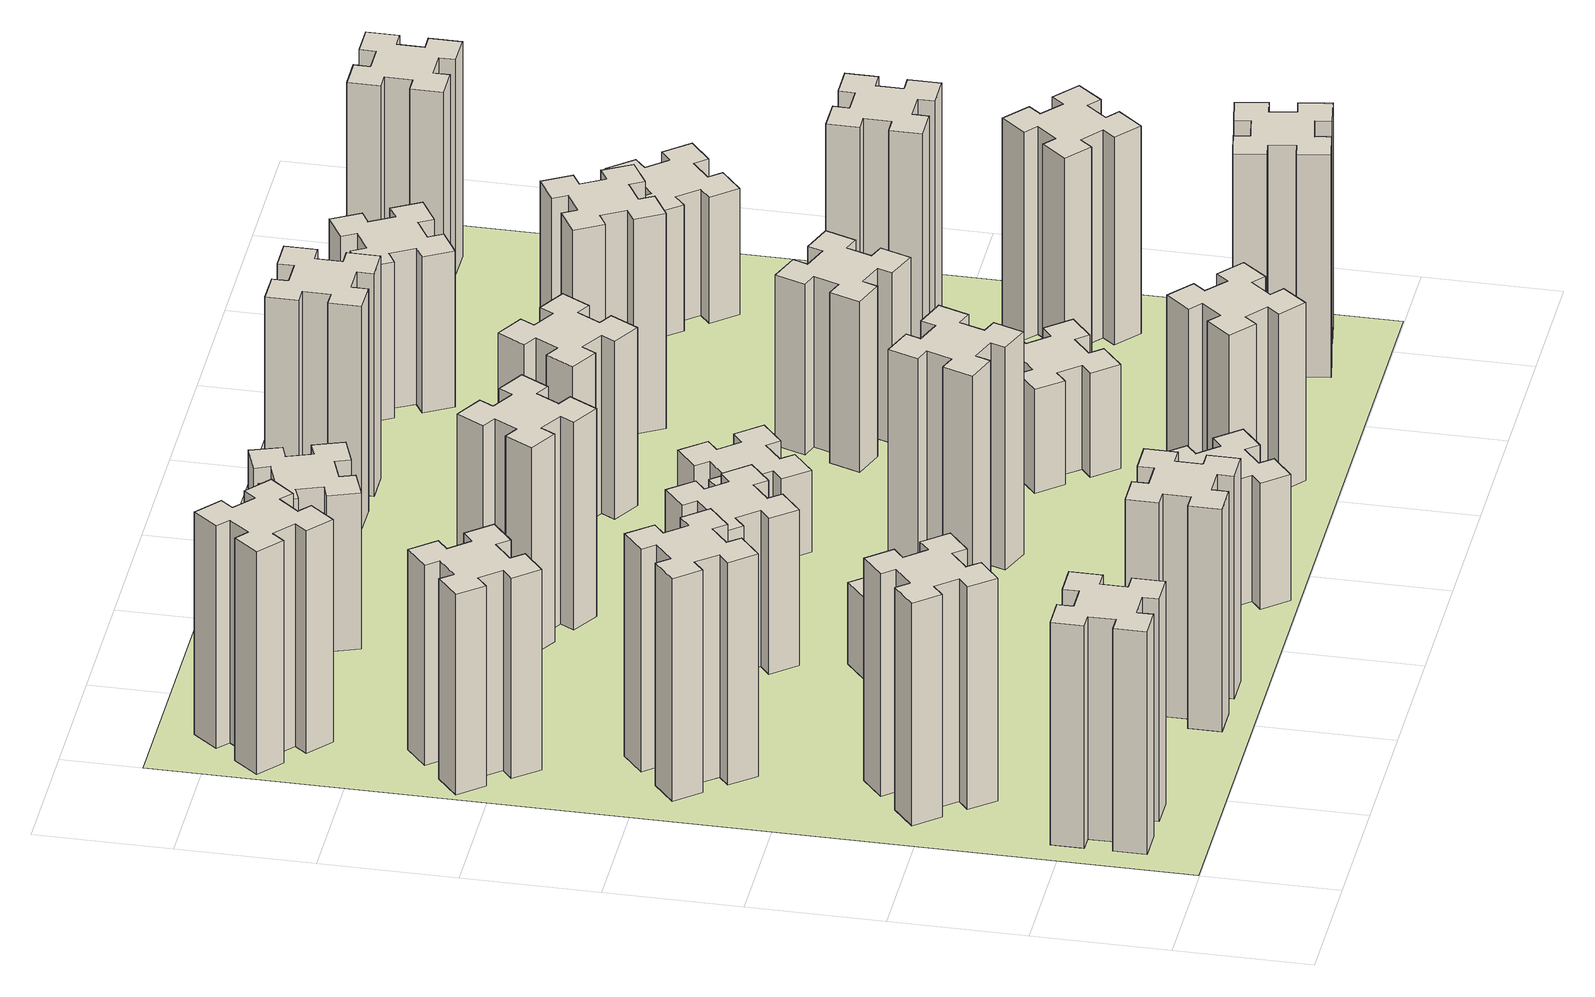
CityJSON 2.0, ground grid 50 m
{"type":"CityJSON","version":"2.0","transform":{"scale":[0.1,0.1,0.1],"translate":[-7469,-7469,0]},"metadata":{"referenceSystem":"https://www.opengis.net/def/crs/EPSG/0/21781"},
"CityObjects":{
"building1":{"type":"Building","attributes":{"class":"1000","function":"1000","usage":"1000","yearOfConstruction":2016,"roofType":"1000","measuredHeight":90,"storeysAboveGround":30,"storeysBelowGround":0},"geometry":[{"type":"Solid","lod":"1","boundaries":[[[[0,1,2,3,4,5,6,7,8,9,10,11,12,13,14,15,16,17,18,19]],[[17,16,20,21]],[[16,15,22,20]],[[15,14,23,22]],[[14,13,24,23]],[[13,12,25,24]],[[12,11,26,25]],[[11,10,27,26]],[[10,9,28,27]],[[9,8,29,28]],[[8,7,30,29]],[[7,6,31,30]],[[6,5,32,31]],[[5,4,33,32]],[[4,3,34,33]],[[3,2,35,34]],[[2,1,36,35]],[[1,0,37,36]],[[0,19,38,37]],[[19,18,39,38]],[[18,17,21,39]],[[24,25,26,27,28,29,30,31,32,33,34,35,36,37,38,39,21,20,22,23]]]]}]},
"building2":{"type":"Building","attributes":{"class":"1000","function":"1000","usage":"1000","yearOfConstruction":2016,"roofType":"1000","measuredHeight":90,"storeysAboveGround":30,"storeysBelowGround":0},"geometry":[{"type":"Solid","lod":"1","boundaries":[[[[40,41,42,43,44,45,46,47,48,49,50,51,52,53,54,55,56,57,58,59]],[[57,56,60,61]],[[56,55,62,60]],[[55,54,63,62]],[[54,53,64,63]],[[53,52,65,64]],[[52,51,66,65]],[[51,50,67,66]],[[50,49,68,67]],[[49,48,69,68]],[[48,47,70,69]],[[47,46,71,70]],[[46,45,72,71]],[[45,44,73,72]],[[44,43,74,73]],[[43,42,75,74]],[[42,41,76,75]],[[41,40,77,76]],[[40,59,78,77]],[[59,58,79,78]],[[58,57,61,79]],[[64,65,66,67,68,69,70,71,72,73,74,75,76,77,78,79,61,60,62,63]]]]}]},
"building3":{"type":"Building","attributes":{"class":"1000","function":"1000","usage":"1000","yearOfConstruction":2016,"roofType":"1000","measuredHeight":90,"storeysAboveGround":30,"storeysBelowGround":0},"geometry":[{"type":"Solid","lod":"1","boundaries":[[[[80,81,82,83,84,85,86,87,88,89,90,91,92,93,94,95,96,97,98,99]],[[97,96,100,101]],[[96,95,102,100]],[[95,94,103,102]],[[94,93,104,103]],[[93,92,105,104]],[[92,91,106,105]],[[91,90,107,106]],[[90,89,108,107]],[[89,88,109,108]],[[88,87,110,109]],[[87,86,111,110]],[[86,85,112,111]],[[85,84,113,112]],[[84,83,114,113]],[[83,82,115,114]],[[82,81,116,115]],[[81,80,117,116]],[[80,99,118,117]],[[99,98,119,118]],[[98,97,101,119]],[[104,105,106,107,108,109,110,111,112,113,114,115,116,117,118,119,101,100,102,103]]]]}]},
"building4":{"type":"Building","attributes":{"class":"1000","function":"1000","usage":"1000","yearOfConstruction":2016,"roofType":"1000","measuredHeight":81,"storeysAboveGround":30,"storeysBelowGround":0},"geometry":[{"type":"Solid","lod":"1","boundaries":[[[[120,121,122,123,124,125,126,127,128,129,130,131,132,133,134,135,136,137,138,139]],[[137,136,140,141]],[[136,135,142,140]],[[135,134,143,142]],[[134,133,144,143]],[[133,132,145,144]],[[132,131,146,145]],[[131,130,147,146]],[[130,129,148,147]],[[129,128,149,148]],[[128,127,150,149]],[[127,126,151,150]],[[126,125,152,151]],[[125,124,153,152]],[[124,123,154,153]],[[123,122,155,154]],[[122,121,156,155]],[[121,120,157,156]],[[120,139,158,157]],[[139,138,159,158]],[[138,137,141,159]],[[144,145,146,147,148,149,150,151,152,153,154,155,156,157,158,159,141,140,142,143]]]]}]},
"building5":{"type":"Building","attributes":{"class":"1000","function":"1000","usage":"1000","yearOfConstruction":2016,"roofType":"1000","measuredHeight":90,"storeysAboveGround":30,"storeysBelowGround":0},"geometry":[{"type":"Solid","lod":"1","boundaries":[[[[160,161,162,163,164,165,166,167,168,169,170,171,172,173,174,175,176,177,178,179]],[[177,176,180,181]],[[176,175,182,180]],[[175,174,183,182]],[[174,173,184,183]],[[173,172,185,184]],[[172,171,186,185]],[[171,170,187,186]],[[170,169,188,187]],[[169,168,189,188]],[[168,167,190,189]],[[167,166,191,190]],[[166,165,192,191]],[[165,164,193,192]],[[164,163,194,193]],[[163,162,195,194]],[[162,161,196,195]],[[161,160,197,196]],[[160,179,198,197]],[[179,178,199,198]],[[178,177,181,199]],[[184,185,186,187,188,189,190,191,192,193,194,195,196,197,198,199,181,180,182,183]]]]}]},
"building6":{"type":"Building","attributes":{"class":"1000","function":"1000","usage":"1000","yearOfConstruction":2016,"roofType":"1000","measuredHeight":90,"storeysAboveGround":30,"storeysBelowGround":0},"geometry":[{"type":"Solid","lod":"1","boundaries":[[[[200,201,202,203,204,205,206,207,208,209,210,211,212,213,214,215,216,217,218,219]],[[217,216,220,221]],[[216,215,222,220]],[[215,214,223,222]],[[214,213,224,223]],[[213,212,225,224]],[[212,211,226,225]],[[211,210,227,226]],[[210,209,228,227]],[[209,208,229,228]],[[208,207,230,229]],[[207,206,231,230]],[[206,205,232,231]],[[205,204,233,232]],[[204,203,234,233]],[[203,202,235,234]],[[202,201,236,235]],[[201,200,237,236]],[[200,219,238,237]],[[219,218,239,238]],[[218,217,221,239]],[[224,225,226,227,228,229,230,231,232,233,234,235,236,237,238,239,221,220,222,223]]]]}]},
"building7":{"type":"Building","attributes":{"class":"1000","function":"1000","usage":"1000","yearOfConstruction":2016,"roofType":"1000","measuredHeight":33,"storeysAboveGround":30,"storeysBelowGround":0},"geometry":[{"type":"Solid","lod":"1","boundaries":[[[[240,241,242,243,244,245,246,247,248,249,250,251,252,253,254,255,256,257,258,259]],[[257,256,260,261]],[[256,255,262,260]],[[255,254,263,262]],[[254,253,264,263]],[[253,252,265,264]],[[252,251,266,265]],[[251,250,267,266]],[[250,249,268,267]],[[249,248,269,268]],[[248,247,270,269]],[[247,246,271,270]],[[246,245,272,271]],[[245,244,273,272]],[[244,243,274,273]],[[243,242,275,274]],[[242,241,276,275]],[[241,240,277,276]],[[240,259,278,277]],[[259,258,279,278]],[[258,257,261,279]],[[264,265,266,267,268,269,270,271,272,273,274,275,276,277,278,279,261,260,262,263]]]]}]},
"building8":{"type":"Building","attributes":{"class":"1000","function":"1000","usage":"1000","yearOfConstruction":2016,"roofType":"1000","measuredHeight":63,"storeysAboveGround":30,"storeysBelowGround":0},"geometry":[{"type":"Solid","lod":"1","boundaries":[[[[280,281,282,283,284,285,286,287,288,289,290,291,292,293,294,295,296,297,298,299]],[[297,296,300,301]],[[296,295,302,300]],[[295,294,303,302]],[[294,293,304,303]],[[293,292,305,304]],[[292,291,306,305]],[[291,290,307,306]],[[290,289,308,307]],[[289,288,309,308]],[[288,287,310,309]],[[287,286,311,310]],[[286,285,312,311]],[[285,284,313,312]],[[284,283,314,313]],[[283,282,315,314]],[[282,281,316,315]],[[281,280,317,316]],[[280,299,318,317]],[[299,298,319,318]],[[298,297,301,319]],[[304,305,306,307,308,309,310,311,312,313,314,315,316,317,318,319,301,300,302,303]]]]}]},
"building9":{"type":"Building","attributes":{"class":"1000","function":"1000","usage":"1000","yearOfConstruction":2016,"roofType":"1000","measuredHeight":51,"storeysAboveGround":30,"storeysBelowGround":0},"geometry":[{"type":"Solid","lod":"1","boundaries":[[[[320,321,322,323,324,325,326,327,328,329,330,331,332,333,334,335,336,337,338,339]],[[337,336,340,341]],[[336,335,342,340]],[[335,334,343,342]],[[334,333,344,343]],[[333,332,345,344]],[[332,331,346,345]],[[331,330,347,346]],[[330,329,348,347]],[[329,328,349,348]],[[328,327,350,349]],[[327,326,351,350]],[[326,325,352,351]],[[325,324,353,352]],[[324,323,354,353]],[[323,322,355,354]],[[322,321,356,355]],[[321,320,357,356]],[[320,339,358,357]],[[339,338,359,358]],[[338,337,341,359]],[[344,345,346,347,348,349,350,351,352,353,354,355,356,357,358,359,341,340,342,343]]]]}]},
"building10":{"type":"Building","attributes":{"class":"1000","function":"1000","usage":"1000","yearOfConstruction":2016,"roofType":"1000","measuredHeight":84,"storeysAboveGround":30,"storeysBelowGround":0},"geometry":[{"type":"Solid","lod":"1","boundaries":[[[[360,361,362,363,364,365,366,367,368,369,370,371,372,373,374,375,376,377,378,379]],[[377,376,380,381]],[[376,375,382,380]],[[375,374,383,382]],[[374,373,384,383]],[[373,372,385,384]],[[372,371,386,385]],[[371,370,387,386]],[[370,369,388,387]],[[369,368,389,388]],[[368,367,390,389]],[[367,366,391,390]],[[366,365,392,391]],[[365,364,393,392]],[[364,363,394,393]],[[363,362,395,394]],[[362,361,396,395]],[[361,360,397,396]],[[360,379,398,397]],[[379,378,399,398]],[[378,377,381,399]],[[384,385,386,387,388,389,390,391,392,393,394,395,396,397,398,399,381,380,382,383]]]]}]},
"building11":{"type":"Building","attributes":{"class":"1000","function":"1000","usage":"1000","yearOfConstruction":2016,"roofType":"1000","measuredHeight":63,"storeysAboveGround":30,"storeysBelowGround":0},"geometry":[{"type":"Solid","lod":"1","boundaries":[[[[400,401,402,403,404,405,406,407,408,409,410,411,412,413,414,415,416,417,418,419]],[[417,416,420,421]],[[416,415,422,420]],[[415,414,423,422]],[[414,413,424,423]],[[413,412,425,424]],[[412,411,426,425]],[[411,410,427,426]],[[410,409,428,427]],[[409,408,429,428]],[[408,407,430,429]],[[407,406,431,430]],[[406,405,432,431]],[[405,404,433,432]],[[404,403,434,433]],[[403,402,435,434]],[[402,401,436,435]],[[401,400,437,436]],[[400,419,438,437]],[[419,418,439,438]],[[418,417,421,439]],[[424,425,426,427,428,429,430,431,432,433,434,435,436,437,438,439,421,420,422,423]]]]}]},
"building12":{"type":"Building","attributes":{"class":"1000","function":"1000","usage":"1000","yearOfConstruction":2016,"roofType":"1000","measuredHeight":90,"storeysAboveGround":30,"storeysBelowGround":0},"geometry":[{"type":"Solid","lod":"1","boundaries":[[[[440,441,442,443,444,445,446,447,448,449,450,451,452,453,454,455,456,457,458,459]],[[457,456,460,461]],[[456,455,462,460]],[[455,454,463,462]],[[454,453,464,463]],[[453,452,465,464]],[[452,451,466,465]],[[451,450,467,466]],[[450,449,468,467]],[[449,448,469,468]],[[448,447,470,469]],[[447,446,471,470]],[[446,445,472,471]],[[445,444,473,472]],[[444,443,474,473]],[[443,442,475,474]],[[442,441,476,475]],[[441,440,477,476]],[[440,459,478,477]],[[459,458,479,478]],[[458,457,461,479]],[[464,465,466,467,468,469,470,471,472,473,474,475,476,477,478,479,461,460,462,463]]]]}]},
"building13":{"type":"Building","attributes":{"class":"1000","function":"1000","usage":"1000","yearOfConstruction":2016,"roofType":"1000","measuredHeight":33,"storeysAboveGround":30,"storeysBelowGround":0},"geometry":[{"type":"Solid","lod":"1","boundaries":[[[[480,481,482,483,484,485,486,487,488,489,490,491,492,493,494,495,496,497,498,499]],[[497,496,500,501]],[[496,495,502,500]],[[495,494,503,502]],[[494,493,504,503]],[[493,492,505,504]],[[492,491,506,505]],[[491,490,507,506]],[[490,489,508,507]],[[489,488,509,508]],[[488,487,510,509]],[[487,486,511,510]],[[486,485,512,511]],[[485,484,513,512]],[[484,483,514,513]],[[483,482,515,514]],[[482,481,516,515]],[[481,480,517,516]],[[480,499,518,517]],[[499,498,519,518]],[[498,497,501,519]],[[504,505,506,507,508,509,510,511,512,513,514,515,516,517,518,519,501,500,502,503]]]]}]},
"building14":{"type":"Building","attributes":{"class":"1000","function":"1000","usage":"1000","yearOfConstruction":2016,"roofType":"1000","measuredHeight":72,"storeysAboveGround":30,"storeysBelowGround":0},"geometry":[{"type":"Solid","lod":"1","boundaries":[[[[520,521,522,523,524,525,526,527,528,529,530,531,532,533,534,535,536,537,538,539]],[[537,536,540,541]],[[536,535,542,540]],[[535,534,543,542]],[[534,533,544,543]],[[533,532,545,544]],[[532,531,546,545]],[[531,530,547,546]],[[530,529,548,547]],[[529,528,549,548]],[[528,527,550,549]],[[527,526,551,550]],[[526,525,552,551]],[[525,524,553,552]],[[524,523,554,553]],[[523,522,555,554]],[[522,521,556,555]],[[521,520,557,556]],[[520,539,558,557]],[[539,538,559,558]],[[538,537,541,559]],[[544,545,546,547,548,549,550,551,552,553,554,555,556,557,558,559,541,540,542,543]]]]}]},
"building15":{"type":"Building","attributes":{"class":"1000","function":"1000","usage":"1000","yearOfConstruction":2016,"roofType":"1000","measuredHeight":72,"storeysAboveGround":30,"storeysBelowGround":0},"geometry":[{"type":"Solid","lod":"1","boundaries":[[[[560,561,562,563,564,565,566,567,568,569,570,571,572,573,574,575,576,577,578,579]],[[577,576,580,581]],[[576,575,582,580]],[[575,574,583,582]],[[574,573,584,583]],[[573,572,585,584]],[[572,571,586,585]],[[571,570,587,586]],[[570,569,588,587]],[[569,568,589,588]],[[568,567,590,589]],[[567,566,591,590]],[[566,565,592,591]],[[565,564,593,592]],[[564,563,594,593]],[[563,562,595,594]],[[562,561,596,595]],[[561,560,597,596]],[[560,579,598,597]],[[579,578,599,598]],[[578,577,581,599]],[[584,585,586,587,588,589,590,591,592,593,594,595,596,597,598,599,581,580,582,583]]]]}]},
"building16":{"type":"Building","attributes":{"class":"1000","function":"1000","usage":"1000","yearOfConstruction":2016,"roofType":"1000","measuredHeight":90,"storeysAboveGround":30,"storeysBelowGround":0},"geometry":[{"type":"Solid","lod":"1","boundaries":[[[[600,601,602,603,604,605,606,607,608,609,610,611,612,613,614,615,616,617,618,619]],[[617,616,620,621]],[[616,615,622,620]],[[615,614,623,622]],[[614,613,624,623]],[[613,612,625,624]],[[612,611,626,625]],[[611,610,627,626]],[[610,609,628,627]],[[609,608,629,628]],[[608,607,630,629]],[[607,606,631,630]],[[606,605,632,631]],[[605,604,633,632]],[[604,603,634,633]],[[603,602,635,634]],[[602,601,636,635]],[[601,600,637,636]],[[600,619,638,637]],[[619,618,639,638]],[[618,617,621,639]],[[624,625,626,627,628,629,630,631,632,633,634,635,636,637,638,639,621,620,622,623]]]]}]},
"building17":{"type":"Building","attributes":{"class":"1000","function":"1000","usage":"1000","yearOfConstruction":2016,"roofType":"1000","measuredHeight":42,"storeysAboveGround":30,"storeysBelowGround":0},"geometry":[{"type":"Solid","lod":"1","boundaries":[[[[640,641,642,643,644,645,646,647,648,649,650,651,652,653,654,655,656,657,658,659]],[[657,656,660,661]],[[656,655,662,660]],[[655,654,663,662]],[[654,653,664,663]],[[653,652,665,664]],[[652,651,666,665]],[[651,650,667,666]],[[650,649,668,667]],[[649,648,669,668]],[[648,647,670,669]],[[647,646,671,670]],[[646,645,672,671]],[[645,644,673,672]],[[644,643,674,673]],[[643,642,675,674]],[[642,641,676,675]],[[641,640,677,676]],[[640,659,678,677]],[[659,658,679,678]],[[658,657,661,679]],[[664,665,666,667,668,669,670,671,672,673,674,675,676,677,678,679,661,660,662,663]]]]}]},
"building18":{"type":"Building","attributes":{"class":"1000","function":"1000","usage":"1000","yearOfConstruction":2016,"roofType":"1000","measuredHeight":69,"storeysAboveGround":30,"storeysBelowGround":0},"geometry":[{"type":"Solid","lod":"1","boundaries":[[[[680,681,682,683,684,685,686,687,688,689,690,691,692,693,694,695,696,697,698,699]],[[697,696,700,701]],[[696,695,702,700]],[[695,694,703,702]],[[694,693,704,703]],[[693,692,705,704]],[[692,691,706,705]],[[691,690,707,706]],[[690,689,708,707]],[[689,688,709,708]],[[688,687,710,709]],[[687,686,711,710]],[[686,685,712,711]],[[685,684,713,712]],[[684,683,714,713]],[[683,682,715,714]],[[682,681,716,715]],[[681,680,717,716]],[[680,699,718,717]],[[699,698,719,718]],[[698,697,701,719]],[[704,705,706,707,708,709,710,711,712,713,714,715,716,717,718,719,701,700,702,703]]]]}]},
"building19":{"type":"Building","attributes":{"class":"1000","function":"1000","usage":"1000","yearOfConstruction":2016,"roofType":"1000","measuredHeight":87,"storeysAboveGround":30,"storeysBelowGround":0},"geometry":[{"type":"Solid","lod":"1","boundaries":[[[[720,721,722,723,724,725,726,727,728,729,730,731,732,733,734,735,736,737,738,739]],[[737,736,740,741]],[[736,735,742,740]],[[735,734,743,742]],[[734,733,744,743]],[[733,732,745,744]],[[732,731,746,745]],[[731,730,747,746]],[[730,729,748,747]],[[729,728,749,748]],[[728,727,750,749]],[[727,726,751,750]],[[726,725,752,751]],[[725,724,753,752]],[[724,723,754,753]],[[723,722,755,754]],[[722,721,756,755]],[[721,720,757,756]],[[720,739,758,757]],[[739,738,759,758]],[[738,737,741,759]],[[744,745,746,747,748,749,750,751,752,753,754,755,756,757,758,759,741,740,742,743]]]]}]},
"building20":{"type":"Building","attributes":{"class":"1000","function":"1000","usage":"1000","yearOfConstruction":2016,"roofType":"1000","measuredHeight":90,"storeysAboveGround":30,"storeysBelowGround":0},"geometry":[{"type":"Solid","lod":"1","boundaries":[[[[760,761,762,763,764,765,766,767,768,769,770,771,772,773,774,775,776,777,778,779]],[[777,776,780,781]],[[776,775,782,780]],[[775,774,783,782]],[[774,773,784,783]],[[773,772,785,784]],[[772,771,786,785]],[[771,770,787,786]],[[770,769,788,787]],[[769,768,789,788]],[[768,767,790,789]],[[767,766,791,790]],[[766,765,792,791]],[[765,764,793,792]],[[764,763,794,793]],[[763,762,795,794]],[[762,761,796,795]],[[761,760,797,796]],[[760,779,798,797]],[[779,778,799,798]],[[778,777,781,799]],[[784,785,786,787,788,789,790,791,792,793,794,795,796,797,798,799,781,780,782,783]]]]}]},
"building21":{"type":"Building","attributes":{"class":"1000","function":"1000","usage":"1000","yearOfConstruction":2016,"roofType":"1000","measuredHeight":63,"storeysAboveGround":30,"storeysBelowGround":0},"geometry":[{"type":"Solid","lod":"1","boundaries":[[[[800,801,802,803,804,805,806,807,808,809,810,811,812,813,814,815,816,817,818,819]],[[817,816,820,821]],[[816,815,822,820]],[[815,814,823,822]],[[814,813,824,823]],[[813,812,825,824]],[[812,811,826,825]],[[811,810,827,826]],[[810,809,828,827]],[[809,808,829,828]],[[808,807,830,829]],[[807,806,831,830]],[[806,805,832,831]],[[805,804,833,832]],[[804,803,834,833]],[[803,802,835,834]],[[802,801,836,835]],[[801,800,837,836]],[[800,819,838,837]],[[819,818,839,838]],[[818,817,821,839]],[[824,825,826,827,828,829,830,831,832,833,834,835,836,837,838,839,821,820,822,823]]]]}]},
"building22":{"type":"Building","attributes":{"class":"1000","function":"1000","usage":"1000","yearOfConstruction":2016,"roofType":"1000","measuredHeight":84,"storeysAboveGround":30,"storeysBelowGround":0},"geometry":[{"type":"Solid","lod":"1","boundaries":[[[[840,841,842,843,844,845,846,847,848,849,850,851,852,853,854,855,856,857,858,859]],[[857,856,860,861]],[[856,855,862,860]],[[855,854,863,862]],[[854,853,864,863]],[[853,852,865,864]],[[852,851,866,865]],[[851,850,867,866]],[[850,849,868,867]],[[849,848,869,868]],[[848,847,870,869]],[[847,846,871,870]],[[846,845,872,871]],[[845,844,873,872]],[[844,843,874,873]],[[843,842,875,874]],[[842,841,876,875]],[[841,840,877,876]],[[840,859,878,877]],[[859,858,879,878]],[[858,857,861,879]],[[864,865,866,867,868,869,870,871,872,873,874,875,876,877,878,879,861,860,862,863]]]]}]},
"building23":{"type":"Building","attributes":{"class":"1000","function":"1000","usage":"1000","yearOfConstruction":2016,"roofType":"1000","measuredHeight":90,"storeysAboveGround":30,"storeysBelowGround":0},"geometry":[{"type":"Solid","lod":"1","boundaries":[[[[880,881,882,883,884,885,886,887,888,889,890,891,892,893,894,895,896,897,898,899]],[[897,896,900,901]],[[896,895,902,900]],[[895,894,903,902]],[[894,893,904,903]],[[893,892,905,904]],[[892,891,906,905]],[[891,890,907,906]],[[890,889,908,907]],[[889,888,909,908]],[[888,887,910,909]],[[887,886,911,910]],[[886,885,912,911]],[[885,884,913,912]],[[884,883,914,913]],[[883,882,915,914]],[[882,881,916,915]],[[881,880,917,916]],[[880,899,918,917]],[[899,898,919,918]],[[898,897,901,919]],[[904,905,906,907,908,909,910,911,912,913,914,915,916,917,918,919,901,900,902,903]]]]}]},
"building24":{"type":"Building","attributes":{"class":"1000","function":"1000","usage":"1000","yearOfConstruction":2016,"roofType":"1000","measuredHeight":51,"storeysAboveGround":30,"storeysBelowGround":0},"geometry":[{"type":"Solid","lod":"1","boundaries":[[[[920,921,922,923,924,925,926,927,928,929,930,931,932,933,934,935,936,937,938,939]],[[937,936,940,941]],[[936,935,942,940]],[[935,934,943,942]],[[934,933,944,943]],[[933,932,945,944]],[[932,931,946,945]],[[931,930,947,946]],[[930,929,948,947]],[[929,928,949,948]],[[928,927,950,949]],[[927,926,951,950]],[[926,925,952,951]],[[925,924,953,952]],[[924,923,954,953]],[[923,922,955,954]],[[922,921,956,955]],[[921,920,957,956]],[[920,939,958,957]],[[939,938,959,958]],[[938,937,941,959]],[[944,945,946,947,948,949,950,951,952,953,954,955,956,957,958,959,941,940,942,943]]]]}]},
"building25":{"type":"Building","attributes":{"class":"1000","function":"1000","usage":"1000","yearOfConstruction":2016,"roofType":"1000","measuredHeight":87,"storeysAboveGround":30,"storeysBelowGround":0},"geometry":[{"type":"Solid","lod":"1","boundaries":[[[[960,961,962,963,964,965,966,967,968,969,970,971,972,973,974,975,976,977,978,979]],[[977,976,980,981]],[[976,975,982,980]],[[975,974,983,982]],[[974,973,984,983]],[[973,972,985,984]],[[972,971,986,985]],[[971,970,987,986]],[[970,969,988,987]],[[969,968,989,988]],[[968,967,990,989]],[[967,966,991,990]],[[966,965,992,991]],[[965,964,993,992]],[[964,963,994,993]],[[963,962,995,994]],[[962,961,996,995]],[[961,960,997,996]],[[960,979,998,997]],[[979,978,999,998]],[[978,977,981,999]],[[984,985,986,987,988,989,990,991,992,993,994,995,996,997,998,999,981,980,982,983]]]]}]},
"landuse1":{"type":"LandUse","attributes":{"name":"plot1","function":"1010"},"geometry":[{"type":"MultiSurface","lod":"1","boundaries":[[[1000,1001,1002,1003]]]}]}
},
"vertices":[
[165,425,0],[165,325,0],[105,325,0],[105,205,0],[225,205,0],[225,265,0],[325,265,0],[325,205,0],[445,205,0],[445,325,0],[385,325,0],[385,425,0],[445,425,0],[445,545,0],[325,545,0],[325,485,0],[225,485,0],[225,545,0],[105,545,0],[105,425,0],[225,485,900],[225,545,900],[325,485,900],[325,545,900],[445,545,900],[445,425,900],[385,425,900],[385,325,900],[445,325,900],[445,205,900],[325,205,900],[325,265,900],[225,265,900],[225,205,900],[105,205,900],[105,325,900],[165,325,900],[165,425,900],[105,425,900],[105,545,900],
[492,1048,0],[427,1124,0],[473,1163,0],[396,1255,0],[304,1178,0],[343,1132,0],[266,1067,0],[228,1113,0],[136,1036,0],[213,944,0],[259,983,0],[323,906,0],[277,868,0],[354,776,0],[446,853,0],[408,899,0],[484,963,0],[523,917,0],[615,994,0],[538,1086,0],[484,963,900],[523,917,900],[408,899,900],[446,853,900],[354,776,900],[277,868,900],[323,906,900],[259,983,900],[213,944,900],[136,1036,900],[228,1113,900],[266,1067,900],[343,1132,900],[304,1178,900],[396,1255,900],[473,1163,900],[427,1124,900],[492,1048,900],[538,1086,900],[615,994,900],
[492,1888,0],[427,1964,0],[473,2003,0],[396,2095,0],[304,2018,0],[343,1972,0],[266,1907,0],[228,1953,0],[136,1876,0],[213,1784,0],[259,1823,0],[323,1746,0],[277,1708,0],[354,1616,0],[446,1693,0],[408,1739,0],[484,1803,0],[523,1757,0],[615,1834,0],[538,1926,0],[484,1803,900],[523,1757,900],[408,1739,900],[446,1693,900],[354,1616,900],[277,1708,900],[323,1746,900],[259,1823,900],[213,1784,900],[136,1876,900],[228,1953,900],[266,1907,900],[343,1972,900],[304,2018,900],[396,2095,900],[473,2003,900],[427,1964,900],[492,1888,900],[538,1926,900],[615,1834,900],
[243,2712,0],[166,2647,0],[128,2693,0],[36,2616,0],[113,2524,0],[159,2563,0],[223,2486,0],[177,2448,0],[254,2356,0],[346,2433,0],[308,2479,0],[384,2543,0],[423,2497,0],[515,2574,0],[438,2666,0],[392,2628,0],[327,2704,0],[373,2743,0],[296,2835,0],[204,2758,0],[327,2704,810],[373,2743,810],[392,2628,810],[438,2666,810],[515,2574,810],[423,2497,810],[384,2543,810],[308,2479,810],[346,2433,810],[254,2356,810],[177,2448,810],[223,2486,810],[159,2563,810],[113,2524,810],[36,2616,810],[128,2693,810],[166,2647,810],[243,2712,810],[204,2758,810],[296,2835,810],
[1225,225,0],[1225,325,0],[1285,325,0],[1285,445,0],[1165,445,0],[1165,385,0],[1065,385,0],[1065,445,0],[945,445,0],[945,325,0],[1005,325,0],[1005,225,0],[945,225,0],[945,105,0],[1065,105,0],[1065,165,0],[1165,165,0],[1165,105,0],[1285,105,0],[1285,225,0],[1165,165,900],[1165,105,900],[1065,165,900],[1065,105,900],[945,105,900],[945,225,900],[1005,225,900],[1005,325,900],[945,325,900],[945,445,900],[1065,445,900],[1065,385,900],[1165,385,900],[1165,445,900],[1285,445,900],[1285,325,900],[1225,325,900],[1225,225,900],[1285,225,900],[1285,105,900],
[384,3387,0],[308,3452,0],[346,3498,0],[254,3575,0],[177,3483,0],[223,3444,0],[159,3368,0],[113,3406,0],[36,3314,0],[128,3237,0],[166,3283,0],[243,3219,0],[204,3173,0],[296,3096,0],[373,3188,0],[327,3226,0],[392,3303,0],[438,3264,0],[515,3356,0],[423,3433,0],[392,3303,900],[438,3264,900],[327,3226,900],[373,3188,900],[296,3096,900],[204,3173,900],[243,3219,900],[166,3283,900],[128,3237,900],[36,3314,900],[113,3406,900],[159,3368,900],[223,3444,900],[177,3483,900],[254,3575,900],[346,3498,900],[308,3452,900],[384,3387,900],[423,3433,900],[515,3356,900],
[1083,1332,0],[1006,1267,0],[968,1313,0],[876,1236,0],[953,1144,0],[999,1183,0],[1063,1106,0],[1017,1068,0],[1094,976,0],[1186,1053,0],[1148,1099,0],[1224,1163,0],[1263,1117,0],[1355,1194,0],[1278,1286,0],[1232,1248,0],[1167,1324,0],[1213,1363,0],[1136,1455,0],[1044,1378,0],[1167,1324,330],[1213,1363,330],[1232,1248,330],[1278,1286,330],[1355,1194,330],[1263,1117,330],[1224,1163,330],[1148,1099,330],[1186,1053,330],[1094,976,330],[1017,1068,330],[1063,1106,330],[999,1183,330],[953,1144,330],[876,1236,330],[968,1313,330],[1006,1267,330],[1083,1332,330],[1044,1378,330],[1136,1455,330],
[1083,1972,0],[1006,1907,0],[968,1953,0],[876,1876,0],[953,1784,0],[999,1823,0],[1063,1746,0],[1017,1708,0],[1094,1616,0],[1186,1693,0],[1148,1739,0],[1224,1803,0],[1263,1757,0],[1355,1834,0],[1278,1926,0],[1232,1888,0],[1167,1964,0],[1213,2003,0],[1136,2095,0],[1044,2018,0],[1167,1964,630],[1213,2003,630],[1232,1888,630],[1278,1926,630],[1355,1834,630],[1263,1757,630],[1224,1803,630],[1148,1739,630],[1186,1693,630],[1094,1616,630],[1017,1708,630],[1063,1746,630],[999,1823,630],[953,1784,630],[876,1876,630],[968,1953,630],[1006,1907,630],[1083,1972,630],[1044,2018,630],[1136,2095,630],
[1739,243,0],[1803,166,0],[1757,128,0],[1834,36,0],[1926,113,0],[1888,159,0],[1964,223,0],[2003,177,0],[2095,254,0],[2018,346,0],[1972,308,0],[1907,384,0],[1953,423,0],[1876,515,0],[1784,438,0],[1823,392,0],[1746,327,0],[1708,373,0],[1616,296,0],[1693,204,0],[1746,327,510],[1708,373,510],[1823,392,510],[1784,438,510],[1876,515,510],[1953,423,510],[1907,384,510],[1972,308,510],[2018,346,510],[2095,254,510],[2003,177,510],[1964,223,510],[1888,159,510],[1926,113,510],[1834,36,510],[1757,128,510],[1803,166,510],[1739,243,510],[1693,204,510],[1616,296,510],
[1117,2525,0],[1204,2475,0],[1174,2423,0],[1278,2363,0],[1338,2467,0],[1286,2497,0],[1336,2584,0],[1388,2554,0],[1448,2658,0],[1344,2718,0],[1314,2666,0],[1227,2716,0],[1257,2768,0],[1153,2828,0],[1093,2724,0],[1145,2694,0],[1095,2607,0],[1043,2637,0],[983,2533,0],[1087,2473,0],[1095,2607,840],[1043,2637,840],[1145,2694,840],[1093,2724,840],[1153,2828,840],[1257,2768,840],[1227,2716,840],[1314,2666,840],[1344,2718,840],[1448,2658,840],[1388,2554,840],[1336,2584,840],[1286,2497,840],[1338,2467,840],[1278,2363,840],[1174,2423,840],[1204,2475,840],[1117,2525,840],[1087,2473,840],[983,2533,840],
[1025,3456,0],[931,3422,0],[910,3478,0],[797,3437,0],[839,3324,0],[895,3345,0],[929,3251,0],[873,3230,0],[914,3117,0],[1027,3159,0],[1006,3215,0],[1100,3249,0],[1120,3193,0],[1233,3234,0],[1192,3347,0],[1136,3326,0],[1102,3420,0],[1158,3440,0],[1117,3553,0],[1004,3512,0],[1102,3420,630],[1158,3440,630],[1136,3326,630],[1192,3347,630],[1233,3234,630],[1120,3193,630],[1100,3249,630],[1006,3215,630],[1027,3159,630],[914,3117,630],[873,3230,630],[929,3251,630],[895,3345,630],[839,3324,630],[797,3437,630],[910,3478,630],[931,3422,630],[1025,3456,630],[1004,3512,630],[1117,3553,630],
[1769,1300,0],[1735,1206,0],[1679,1227,0],[1637,1114,0],[1750,1073,0],[1771,1129,0],[1865,1095,0],[1844,1039,0],[1957,997,0],[1998,1110,0],[1942,1131,0],[1976,1225,0],[2032,1204,0],[2073,1317,0],[1960,1358,0],[1940,1302,0],[1846,1336,0],[1867,1392,0],[1754,1433,0],[1713,1320,0],[1846,1336,900],[1867,1392,900],[1940,1302,900],[1960,1358,900],[2073,1317,900],[2032,1204,900],[1976,1225,900],[1942,1131,900],[1998,1110,900],[1957,997,900],[1844,1039,900],[1865,1095,900],[1771,1129,900],[1750,1073,900],[1637,1114,900],[1679,1227,900],[1735,1206,900],[1769,1300,900],[1713,1320,900],[1754,1433,900],
[1972,1988,0],[1907,2064,0],[1953,2103,0],[1876,2195,0],[1784,2118,0],[1823,2072,0],[1746,2007,0],[1708,2053,0],[1616,1976,0],[1693,1884,0],[1739,1923,0],[1803,1846,0],[1757,1808,0],[1834,1716,0],[1926,1793,0],[1888,1839,0],[1964,1903,0],[2003,1857,0],[2095,1934,0],[2018,2026,0],[1964,1903,330],[2003,1857,330],[1888,1839,330],[1926,1793,330],[1834,1716,330],[1757,1808,330],[1803,1846,330],[1739,1923,330],[1693,1884,330],[1616,1976,330],[1708,2053,330],[1746,2007,330],[1823,2072,330],[1784,2118,330],[1876,2195,330],[1953,2103,330],[1907,2064,330],[1972,1988,330],[2018,2026,330],[2095,1934,330],
[2486,323,0],[2563,259,0],[2524,213,0],[2616,136,0],[2693,228,0],[2647,266,0],[2712,343,0],[2758,304,0],[2835,396,0],[2743,473,0],[2704,427,0],[2628,492,0],[2666,538,0],[2574,615,0],[2497,523,0],[2543,484,0],[2479,408,0],[2433,446,0],[2356,354,0],[2448,277,0],[2479,408,720],[2433,446,720],[2543,484,720],[2497,523,720],[2574,615,720],[2666,538,720],[2628,492,720],[2704,427,720],[2743,473,720],[2835,396,720],[2758,304,720],[2712,343,720],[2647,266,720],[2693,228,720],[2616,136,720],[2524,213,720],[2563,259,720],[2486,323,720],[2448,277,720],[2356,354,720],
[2026,2497,0],[2076,2584,0],[2128,2554,0],[2188,2658,0],[2084,2718,0],[2054,2666,0],[1967,2716,0],[1997,2768,0],[1893,2828,0],[1833,2724,0],[1885,2694,0],[1835,2607,0],[1783,2637,0],[1723,2533,0],[1827,2473,0],[1857,2525,0],[1944,2475,0],[1914,2423,0],[2018,2363,0],[2078,2467,0],[1944,2475,720],[1914,2423,720],[1857,2525,720],[1827,2473,720],[1723,2533,720],[1783,2637,720],[1835,2607,720],[1885,2694,720],[1833,2724,720],[1893,2828,720],[1997,2768,720],[1967,2716,720],[2054,2666,720],[2084,2718,720],[2188,2658,720],[2128,2554,720],[2076,2584,720],[2026,2497,720],[2078,2467,720],[2018,2363,720],
[1965,3385,0],[1965,3485,0],[2025,3485,0],[2025,3605,0],[1905,3605,0],[1905,3545,0],[1805,3545,0],[1805,3605,0],[1685,3605,0],[1685,3485,0],[1745,3485,0],[1745,3385,0],[1685,3385,0],[1685,3265,0],[1805,3265,0],[1805,3325,0],[1905,3325,0],[1905,3265,0],[2025,3265,0],[2025,3385,0],[1905,3325,900],[1905,3265,900],[1805,3325,900],[1805,3265,900],[1685,3265,900],[1685,3385,900],[1745,3385,900],[1745,3485,900],[1685,3485,900],[1685,3605,900],[1805,3605,900],[1805,3545,900],[1905,3545,900],[1905,3605,900],[2025,3605,900],[2025,3485,900],[1965,3485,900],[1965,3385,900],[2025,3385,900],[2025,3265,900],
[2563,1132,0],[2486,1067,0],[2448,1113,0],[2356,1036,0],[2433,944,0],[2479,983,0],[2543,906,0],[2497,868,0],[2574,776,0],[2666,853,0],[2628,899,0],[2704,963,0],[2743,917,0],[2835,994,0],[2758,1086,0],[2712,1048,0],[2647,1124,0],[2693,1163,0],[2616,1255,0],[2524,1178,0],[2647,1124,420],[2693,1163,420],[2712,1048,420],[2758,1086,420],[2835,994,420],[2743,917,420],[2704,963,420],[2628,899,420],[2666,853,420],[2574,776,420],[2497,868,420],[2543,906,420],[2479,983,420],[2433,944,420],[2356,1036,420],[2448,1113,420],[2486,1067,420],[2563,1132,420],[2524,1178,420],[2616,1255,420],
[2682,1671,0],[2716,1765,0],[2772,1744,0],[2813,1857,0],[2700,1898,0],[2680,1842,0],[2586,1876,0],[2607,1932,0],[2494,1973,0],[2453,1860,0],[2509,1840,0],[2475,1746,0],[2419,1767,0],[2377,1654,0],[2490,1613,0],[2511,1669,0],[2605,1635,0],[2584,1579,0],[2697,1537,0],[2738,1650,0],[2605,1635,690],[2584,1579,690],[2511,1669,690],[2490,1613,690],[2377,1654,690],[2419,1767,690],[2475,1746,690],[2509,1840,690],[2453,1860,690],[2494,1973,690],[2607,1932,690],[2586,1876,690],[2680,1842,690],[2700,1898,690],[2813,1857,690],[2772,1744,690],[2716,1765,690],[2682,1671,690],[2738,1650,690],[2697,1537,690],
[2607,2475,0],[2694,2525,0],[2724,2473,0],[2828,2533,0],[2768,2637,0],[2716,2607,0],[2666,2694,0],[2718,2724,0],[2658,2828,0],[2554,2768,0],[2584,2716,0],[2497,2666,0],[2467,2718,0],[2363,2658,0],[2423,2554,0],[2475,2584,0],[2525,2497,0],[2473,2467,0],[2533,2363,0],[2637,2423,0],[2525,2497,870],[2473,2467,870],[2475,2584,870],[2423,2554,870],[2363,2658,870],[2467,2718,870],[2497,2666,870],[2584,2716,870],[2554,2768,870],[2658,2828,870],[2718,2724,870],[2666,2694,870],[2716,2607,870],[2768,2637,870],[2828,2533,870],[2724,2473,870],[2694,2525,870],[2607,2475,870],[2637,2423,870],[2533,2363,870],
[3465,492,0],[3367,475,0],[3357,534,0],[3238,513,0],[3259,395,0],[3318,405,0],[3336,307,0],[3277,297,0],[3297,178,0],[3416,199,0],[3405,258,0],[3504,276,0],[3514,217,0],[3632,237,0],[3611,356,0],[3552,345,0],[3535,444,0],[3594,454,0],[3573,572,0],[3455,551,0],[3535,444,900],[3594,454,900],[3552,345,900],[3611,356,900],[3632,237,900],[3514,217,900],[3504,276,900],[3405,258,900],[3416,199,900],[3297,178,900],[3277,297,900],[3336,307,900],[3318,405,900],[3259,395,900],[3238,513,900],[3357,534,900],[3367,475,900],[3465,492,900],[3455,551,900],[3573,572,900],
[2716,3347,0],[2666,3434,0],[2718,3464,0],[2658,3568,0],[2554,3508,0],[2584,3456,0],[2497,3406,0],[2467,3458,0],[2363,3398,0],[2423,3294,0],[2475,3324,0],[2525,3237,0],[2473,3207,0],[2533,3103,0],[2637,3163,0],[2607,3215,0],[2694,3265,0],[2724,3213,0],[2828,3273,0],[2768,3377,0],[2694,3265,630],[2724,3213,630],[2607,3215,630],[2637,3163,630],[2533,3103,630],[2473,3207,630],[2525,3237,630],[2475,3324,630],[2423,3294,630],[2363,3398,630],[2467,3458,630],[2497,3406,630],[2584,3456,630],[2554,3508,630],[2658,3568,630],[2718,3464,630],[2666,3434,630],[2716,3347,630],[2768,3377,630],[2828,3273,630],
[3487,1006,0],[3552,1083,0],[3598,1044,0],[3675,1136,0],[3583,1213,0],[3544,1167,0],[3468,1232,0],[3506,1278,0],[3414,1355,0],[3337,1263,0],[3383,1224,0],[3319,1148,0],[3273,1186,0],[3196,1094,0],[3288,1017,0],[3326,1063,0],[3403,999,0],[3364,953,0],[3456,876,0],[3533,968,0],[3403,999,840],[3364,953,840],[3326,1063,840],[3288,1017,840],[3196,1094,840],[3273,1186,840],[3319,1148,840],[3383,1224,840],[3337,1263,840],[3414,1355,840],[3506,1278,840],[3468,1232,840],[3544,1167,840],[3583,1213,840],[3675,1136,840],[3598,1044,840],[3552,1083,840],[3487,1006,840],[3533,968,840],[3456,876,840],
[3385,1865,0],[3285,1865,0],[3285,1925,0],[3165,1925,0],[3165,1805,0],[3225,1805,0],[3225,1705,0],[3165,1705,0],[3165,1585,0],[3285,1585,0],[3285,1645,0],[3385,1645,0],[3385,1585,0],[3505,1585,0],[3505,1705,0],[3445,1705,0],[3445,1805,0],[3505,1805,0],[3505,1925,0],[3385,1925,0],[3445,1805,900],[3505,1805,900],[3445,1705,900],[3505,1705,900],[3505,1585,900],[3385,1585,900],[3385,1645,900],[3285,1645,900],[3285,1585,900],[3165,1585,900],[3165,1705,900],[3225,1705,900],[3225,1805,900],[3165,1805,900],[3165,1925,900],[3285,1925,900],[3285,1865,900],[3385,1865,900],[3385,1925,900],[3505,1925,900],
[3219,2463,0],[3283,2386,0],[3237,2348,0],[3314,2256,0],[3406,2333,0],[3368,2379,0],[3444,2443,0],[3483,2397,0],[3575,2474,0],[3498,2566,0],[3452,2528,0],[3387,2604,0],[3433,2643,0],[3356,2735,0],[3264,2658,0],[3303,2612,0],[3226,2547,0],[3188,2593,0],[3096,2516,0],[3173,2424,0],[3226,2547,510],[3188,2593,510],[3303,2612,510],[3264,2658,510],[3356,2735,510],[3433,2643,510],[3387,2604,510],[3452,2528,510],[3498,2566,510],[3575,2474,510],[3483,2397,510],[3444,2443,510],[3368,2379,510],[3406,2333,510],[3314,2256,510],[3237,2348,510],[3283,2386,510],[3219,2463,510],[3173,2424,510],[3096,2516,510],
[3285,3325,0],[3385,3325,0],[3385,3265,0],[3505,3265,0],[3505,3385,0],[3445,3385,0],[3445,3485,0],[3505,3485,0],[3505,3605,0],[3385,3605,0],[3385,3545,0],[3285,3545,0],[3285,3605,0],[3165,3605,0],[3165,3485,0],[3225,3485,0],[3225,3385,0],[3165,3385,0],[3165,3265,0],[3285,3265,0],[3225,3385,870],[3165,3385,870],[3225,3485,870],[3165,3485,870],[3165,3605,870],[3285,3605,870],[3285,3545,870],[3385,3545,870],[3385,3605,870],[3505,3605,870],[3505,3485,870],[3445,3485,870],[3445,3385,870],[3505,3385,870],[3505,3265,870],[3385,3265,870],[3385,3325,870],[3285,3325,870],[3285,3265,870],[3165,3265,870],
[5,3705,0],[3705,3705,0],[3705,5,0],[5,5,0]
]}
